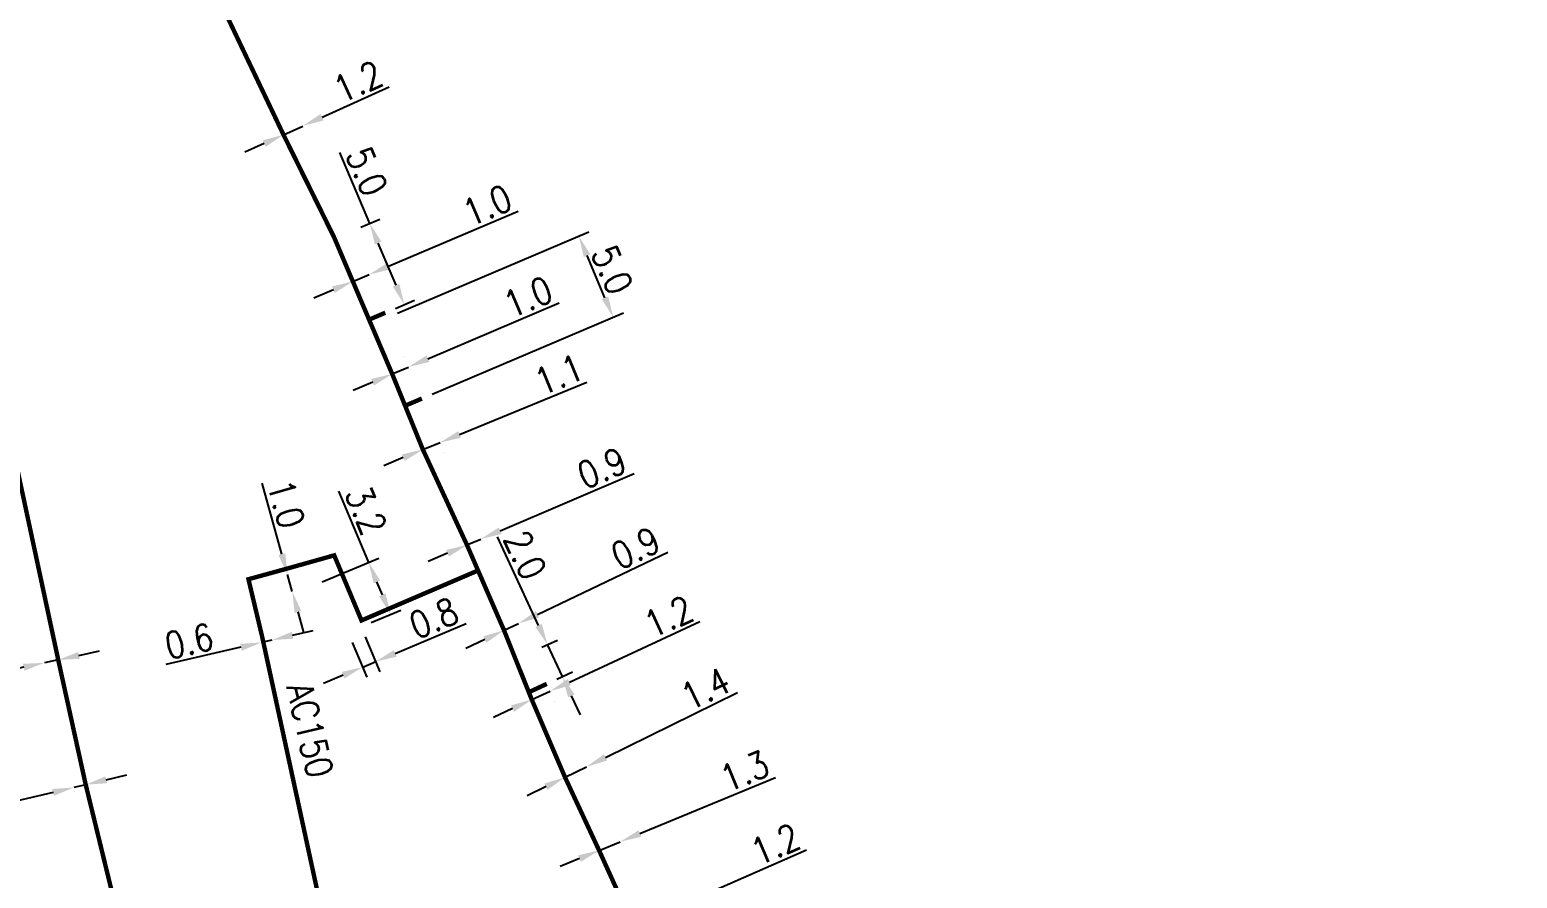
# Model space of a CAD drawing. Header units: millimetres. Extents: x 149996 to 151004, y 126998 to 128018.
# Drawn here: x 150828.4 to 150912.8, y 127458.8 to 127506.9 of the extents above; entities that cross this region are included whole.
import ezdxf
from ezdxf.enums import TextEntityAlignment as Align

# ---------------------------------------------------------------- set-up
doc = ezdxf.new("R2010")
doc.units = ezdxf.units.MM
doc.header["$PDMODE"] = 34
doc.linetypes.add('L_100_AP', pattern=[14, 10, -1.5, 1, -1.5])
doc.linetypes.add('L_25_AP', pattern=[2000, 1000, 1000])
doc.layers.get('0').update_dxf_attribs({"linetype": 'CONTINUOUS'})
doc.layers.get('DEFPOINTS').update_dxf_attribs({"linetype": 'CONTINUOUS'})
doc.layers.add('L_140', color=3, linetype='CONTINUOUS')
doc.layers.add('L_150', color=1, linetype='CONTINUOUS')
doc.layers.add('L_170', color=7, linetype='CONTINUOUS', plot=False)
doc.styles.get("Standard").update_dxf_attribs({"font": 'romans.shx', "width": 0.85})
doc.dimstyles.get("Standard").update_dxf_attribs({"dimtxt": 1.5, "dimasz": 1.2, "dimexe": 0.625, "dimexo": 0.625, "dimgap": 0.25, "dimtad": 1, "dimdec": 1, "dimzin": 0, "dimdsep": 46, "dimtxsty": 'Standard', "dimcen": -0.5, "dimadec": 0, "dimazin": 0, "dimtfac": 1, "dimtdec": 1, "dimtmove": 0, "dimatfit": 3, "dimfxl": 0, "dimtolj": 1, "dimtzin": 0, "dimarcsym": 0})

# ---------------------------------------------------------------- blocks, each defined once
blk = doc.blocks.new('*D119')
at = {"layer": 'DEFPOINTS', "color": 0, "linetype": 'Continuous', "transparency": 16777216}
for p in [(150863.745, 127456.566), (150863.745, 127456.566), (150862.647, 127456.083)]:
    blk.add_point(p, dxfattribs=at)
at = {"layer": 'L_140', "color": 0, "linetype": 'Continuous', "lineweight": -2, "transparency": 16777216}
for p, q in [((150864.844, 127457.05), (150872.47, 127460.41)), ((150862.647, 127456.083), (150863.745, 127456.566)), ((150861.549, 127455.599), (150860.451, 127455.115))]:
    blk.add_line(p, q, dxfattribs=at)
at = {"layer": 'L_140', "color": 0, "linetype": 'Continuous', "transparency": 16777216}
for points in [[(150864.763, 127457.233), (150864.924, 127456.867), (150863.745, 127456.566)], [(150861.468, 127455.782), (150861.63, 127455.416), (150862.647, 127456.083)]]:
    blk.add_solid(points, dxfattribs=at)
at = {"layer": 'L_140', "color": 0, "linetype": 'Continuous', "transparency": 16777216, "insert": (150870.699, 127460.723), "char_height": 1.5, "attachment_point": 5, "rotation": 23.7749}
blk.add_mtext('\\A1;1.2', dxfattribs=at)
blk = doc.blocks.new('*D120')
at = {"layer": 'DEFPOINTS', "color": 0, "linetype": 'Continuous', "transparency": 16777216}
for p in [(150859.986, 127465.116), (150859.986, 127465.116), (150858.775, 127464.52)]:
    blk.add_point(p, dxfattribs=at)
at = {"layer": 'L_140', "color": 0, "linetype": 'Continuous', "lineweight": -2, "transparency": 16777216}
for p, q in [((150861.063, 127465.646), (150868.55, 127469.332)), ((150858.775, 127464.52), (150859.986, 127465.116)), ((150857.699, 127463.99), (150856.622, 127463.46))]:
    blk.add_line(p, q, dxfattribs=at)
at = {"layer": 'L_140', "color": 0, "linetype": 'Continuous', "transparency": 16777216}
for points in [[(150860.975, 127465.825), (150861.151, 127465.467), (150859.986, 127465.116)], [(150857.61, 127464.169), (150857.787, 127463.81), (150858.775, 127464.52)]]:
    blk.add_solid(points, dxfattribs=at)
at = {"layer": 'L_140', "color": 0, "linetype": 'Continuous', "transparency": 16777216, "insert": (150866.74, 127469.555), "char_height": 1.5, "attachment_point": 5, "rotation": 26.211}
blk.add_mtext('\\A1;1.4', dxfattribs=at)
blk = doc.blocks.new('*D121')
at = {"layer": 'DEFPOINTS', "color": 0, "linetype": 'Continuous', "transparency": 16777216}
for p in [(150856.889, 127468.928), (150857.932, 127469.413), (150857.932, 127469.413)]:
    blk.add_point(p, dxfattribs=at)
at = {"layer": 'L_140', "color": 0, "linetype": 'Continuous', "lineweight": -2, "transparency": 16777216}
for p, q in [((150859.02, 127469.919), (150866.421, 127473.359)), ((150856.889, 127468.928), (150857.932, 127469.413)), ((150858.196, 127468.846), (150858.196, 127468.846)), ((150855.801, 127468.422), (150854.713, 127467.916))]:
    blk.add_line(p, q, dxfattribs=at)
at = {"layer": 'L_140', "color": 0, "linetype": 'Continuous', "transparency": 16777216}
for points in [[(150858.936, 127470.1), (150859.105, 127469.737), (150857.932, 127469.413)], [(150855.717, 127468.604), (150855.885, 127468.241), (150856.889, 127468.928)]]:
    blk.add_solid(points, dxfattribs=at)
at = {"layer": 'L_140', "color": 0, "linetype": 'Continuous', "transparency": 16777216, "insert": (150864.644, 127473.636), "char_height": 1.5, "attachment_point": 5, "rotation": 24.93264}
blk.add_mtext('\\A1;1.2', dxfattribs=at)
blk = doc.blocks.new('*D122')
at = {"layer": 'DEFPOINTS', "color": 0, "linetype": 'Continuous', "transparency": 16777216}
for p in [(150853.215, 127477.701), (150853.996, 127478.036), (150853.996, 127478.036)]:
    blk.add_point(p, dxfattribs=at)
at = {"layer": 'L_140', "color": 0, "linetype": 'Continuous', "lineweight": -2, "transparency": 16777216}
for p, q in [((150855.099, 127478.509), (150862.686, 127481.761)), ((150852.112, 127477.228), (150851.009, 127476.755)), ((150853.215, 127477.701), (150853.996, 127478.036))]:
    blk.add_line(p, q, dxfattribs=at)
at = {"layer": 'L_140', "color": 0, "linetype": 'Continuous', "transparency": 16777216}
for points in [[(150855.02, 127478.692), (150855.178, 127478.325), (150853.996, 127478.036)], [(150852.033, 127477.412), (150852.191, 127477.044), (150853.215, 127477.701)]]:
    blk.add_solid(points, dxfattribs=at)
at = {"layer": 'L_140', "color": 0, "linetype": 'Continuous', "transparency": 16777216, "insert": (150860.862, 127482.067), "char_height": 1.5, "attachment_point": 5, "rotation": 23.20741}
blk.add_mtext('\\A1;0.9', dxfattribs=at)
blk = doc.blocks.new('*D123')
at = {"layer": 'DEFPOINTS', "color": 0, "linetype": 'Continuous', "transparency": 16777216}
for p in [(150850.716, 127483.112), (150851.687, 127483.512), (150851.687, 127483.512)]:
    blk.add_point(p, dxfattribs=at)
at = {"layer": 'L_140', "color": 0, "linetype": 'Continuous', "lineweight": -2, "transparency": 16777216}
for p, q in [((150852.797, 127483.969), (150860.02, 127486.945)), ((150850.716, 127483.112), (150851.687, 127483.512)), ((150849.607, 127482.655), (150848.497, 127482.198)), ((150851.925, 127482.934), (150851.925, 127482.934))]:
    blk.add_line(p, q, dxfattribs=at)
at = {"layer": 'L_140', "color": 0, "linetype": 'Continuous', "transparency": 16777216}
for points in [[(150852.72, 127484.154), (150852.873, 127483.784), (150851.687, 127483.512)], [(150849.53, 127482.84), (150849.683, 127482.47), (150850.716, 127483.112)]]:
    blk.add_solid(points, dxfattribs=at)
at = {"layer": 'L_140', "color": 0, "linetype": 'Continuous', "transparency": 16777216, "insert": (150858.426, 127487.369), "char_height": 1.5, "attachment_point": 5, "rotation": 22.38924}
blk.add_mtext('\\A1;1.1', dxfattribs=at)
blk = doc.blocks.new('*D143')
at = {"layer": 'DEFPOINTS', "color": 0, "linetype": 'Continuous', "transparency": 16777216}
for p in [(150860.707, 127460.37), (150861.908, 127460.867), (150861.908, 127460.867)]:
    blk.add_point(p, dxfattribs=at)
at = {"layer": 'L_140', "color": 0, "linetype": 'Continuous', "lineweight": -2, "transparency": 16777216}
for p, q in [((150863.017, 127461.327), (150870.715, 127464.515)), ((150860.707, 127460.37), (150861.908, 127460.867)), ((150859.598, 127459.911), (150858.49, 127459.452))]:
    blk.add_line(p, q, dxfattribs=at)
at = {"layer": 'L_140', "color": 0, "linetype": 'Continuous', "transparency": 16777216}
for points in [[(150862.94, 127461.511), (150863.093, 127461.142), (150861.908, 127460.867)], [(150859.522, 127460.096), (150859.675, 127459.726), (150860.707, 127460.37)]]:
    blk.add_solid(points, dxfattribs=at)
at = {"layer": 'L_140', "color": 0, "linetype": 'Continuous', "transparency": 16777216, "insert": (150868.952, 127464.867), "char_height": 1.5, "attachment_point": 5, "rotation": 22.49437}
blk.add_mtext('\\A1;1.3', dxfattribs=at)
blk = doc.blocks.new('*D144')
at = {"layer": 'DEFPOINTS', "color": 0, "linetype": 'Continuous', "transparency": 16777216}
for p in [(150856.129, 127473.247), (150856.129, 127473.247), (150855.317, 127472.859)]:
    blk.add_point(p, dxfattribs=at)
at = {"layer": 'L_140', "color": 0, "linetype": 'Continuous', "lineweight": -2, "transparency": 16777216}
for p, q in [((150857.211, 127473.764), (150864.605, 127477.298)), ((150855.317, 127472.859), (150856.129, 127473.247)), ((150854.234, 127472.341), (150853.151, 127471.824))]:
    blk.add_line(p, q, dxfattribs=at)
at = {"layer": 'L_140', "color": 0, "linetype": 'Continuous', "transparency": 16777216}
for points in [[(150857.125, 127473.945), (150857.298, 127473.584), (150856.129, 127473.247)], [(150854.148, 127472.522), (150854.32, 127472.161), (150855.317, 127472.859)]]:
    blk.add_solid(points, dxfattribs=at)
at = {"layer": 'L_140', "color": 0, "linetype": 'Continuous', "transparency": 16777216, "insert": (150862.77, 127477.53), "char_height": 1.5, "attachment_point": 5, "rotation": 25.54531}
blk.add_mtext('\\A1;0.9', dxfattribs=at)
blk = doc.blocks.new('*D145')
at = {"layer": 'DEFPOINTS', "color": 0, "linetype": 'Continuous', "transparency": 16777216}
for p in [(150848.976, 127487.403), (150849.896, 127487.794), (150849.896, 127487.794)]:
    blk.add_point(p, dxfattribs=at)
at = {"layer": 'L_140', "color": 0, "linetype": 'Continuous', "lineweight": -2, "transparency": 16777216}
for p, q in [((150851.001, 127488.264), (150858.443, 127491.43)), ((150849.652, 127488.37), (150849.652, 127488.37)), ((150848.731, 127487.978), (150848.731, 127487.978)), ((150848.976, 127487.403), (150849.896, 127487.794)), ((150847.872, 127486.933), (150846.768, 127486.464))]:
    blk.add_line(p, q, dxfattribs=at)
at = {"layer": 'L_140', "color": 0, "linetype": 'Continuous', "transparency": 16777216}
for points in [[(150850.922, 127488.448), (150851.079, 127488.08), (150849.896, 127487.794)], [(150847.794, 127487.117), (150847.95, 127486.749), (150848.976, 127487.403)]]:
    blk.add_solid(points, dxfattribs=at)
at = {"layer": 'L_140', "color": 0, "linetype": 'Continuous', "transparency": 16777216, "insert": (150856.676, 127491.765), "char_height": 1.5, "attachment_point": 5, "rotation": 23.04474}
blk.add_mtext('\\A1;1.0', dxfattribs=at)
blk = doc.blocks.new('*D146')
at = {"layer": 'DEFPOINTS', "color": 0, "linetype": 'Continuous', "transparency": 16777216}
for p in [(150846.745, 127492.65), (150847.665, 127493.041), (150847.665, 127493.041)]:
    blk.add_point(p, dxfattribs=at)
at = {"layer": 'L_140', "color": 0, "linetype": 'Continuous', "lineweight": -2, "transparency": 16777216}
for p, q in [((150848.77, 127493.51), (150856.127, 127496.638)), ((150846.745, 127492.65), (150847.665, 127493.041)), ((150845.641, 127492.18), (150844.536, 127491.711))]:
    blk.add_line(p, q, dxfattribs=at)
at = {"layer": 'L_140', "color": 0, "linetype": 'Continuous', "transparency": 16777216}
for points in [[(150848.692, 127493.694), (150848.848, 127493.326), (150847.665, 127493.041)], [(150845.562, 127492.364), (150845.719, 127491.996), (150846.745, 127492.65)]]:
    blk.add_solid(points, dxfattribs=at)
at = {"layer": 'L_140', "color": 0, "linetype": 'Continuous', "transparency": 16777216, "insert": (150854.361, 127496.973), "char_height": 1.5, "attachment_point": 5, "rotation": 23.02821}
blk.add_mtext('\\A1;1.0', dxfattribs=at)
blk = doc.blocks.new('*D150')
at = {"layer": 'DEFPOINTS', "color": 0, "linetype": 'Continuous', "transparency": 16777216}
for p in [(150842.814, 127500.971), (150843.906, 127501.468), (150843.906, 127501.468)]:
    blk.add_point(p, dxfattribs=at)
at = {"layer": 'L_140', "color": 0, "linetype": 'Continuous', "lineweight": -2, "transparency": 16777216}
for p, q in [((150844.998, 127501.965), (150848.812, 127503.699)), ((150842.814, 127500.971), (150843.906, 127501.468)), ((150841.721, 127500.475), (150840.629, 127499.978))]:
    blk.add_line(p, q, dxfattribs=at)
at = {"layer": 'L_140', "color": 0, "linetype": 'Continuous', "transparency": 16777216}
for points in [[(150844.916, 127502.147), (150845.081, 127501.783), (150843.906, 127501.468)], [(150841.638, 127500.657), (150841.804, 127500.293), (150842.814, 127500.971)]]:
    blk.add_solid(points, dxfattribs=at)
at = {"layer": 'L_140', "color": 0, "linetype": 'Continuous', "transparency": 16777216, "insert": (150847.038, 127503.99), "char_height": 1.5, "attachment_point": 5, "rotation": 24.44917}
blk.add_mtext('\\A1;1.2', dxfattribs=at)
blk = doc.blocks.new('*D184')
at = {"layer": 'DEFPOINTS', "color": 0, "linetype": 'Continuous', "transparency": 16777216}
for p in [(150829.259, 127471.015), (150829.259, 127471.015), (150830.042, 127471.182)]:
    blk.add_point(p, dxfattribs=at)
at = {"layer": 'L_150', "color": 0, "linetype": 'Continuous', "lineweight": -2, "transparency": 16777216}
for p, q in [((150831.215, 127471.434), (150832.388, 127471.686)), ((150828.086, 127470.763), (150823.812, 127469.846)), ((150830.042, 127471.182), (150829.259, 127471.015))]:
    blk.add_line(p, q, dxfattribs=at)
at = {"layer": 'L_150', "color": 0, "linetype": 'Continuous', "transparency": 16777216}
for points in [[(150831.173, 127471.629), (150831.257, 127471.238), (150830.042, 127471.182)], [(150828.044, 127470.958), (150828.128, 127470.567), (150829.259, 127471.015)]]:
    blk.add_solid(points, dxfattribs=at)
at = {"layer": 'L_150', "color": 0, "linetype": 'Continuous', "transparency": 16777216, "insert": (150825.153, 127471.156), "char_height": 1.5, "attachment_point": 5, "rotation": 12.10478}
blk.add_mtext('\\A1;0.8', dxfattribs=at)
blk = doc.blocks.new('*D185')
at = {"layer": 'DEFPOINTS', "color": 0, "linetype": 'Continuous', "transparency": 16777216}
for p in [(150830.918, 127463.94), (150830.918, 127463.94), (150831.6, 127464.102)]:
    blk.add_point(p, dxfattribs=at)
at = {"layer": 'L_150', "color": 0, "linetype": 'Continuous', "lineweight": -2, "transparency": 16777216}
for p, q in [((150832.767, 127464.378), (150833.935, 127464.655)), ((150831.6, 127464.102), (150830.918, 127463.94)), ((150829.751, 127463.664), (150821.712, 127461.76))]:
    blk.add_line(p, q, dxfattribs=at)
at = {"layer": 'L_150', "color": 0, "linetype": 'Continuous', "transparency": 16777216}
for points in [[(150832.721, 127464.573), (150832.813, 127464.184), (150831.6, 127464.102)], [(150829.705, 127463.859), (150829.797, 127463.469), (150830.918, 127463.94)]]:
    blk.add_solid(points, dxfattribs=at)
at = {"layer": 'L_150', "color": 0, "linetype": 'Continuous', "transparency": 16777216, "insert": (150823.025, 127463.099), "char_height": 1.5, "attachment_point": 5, "rotation": 13.32214}
blk.add_mtext('\\A1;0.7', dxfattribs=at)
blk = doc.blocks.new('*D220')
at = {"layer": 'DEFPOINTS', "color": 0, "linetype": 'Continuous', "transparency": 16777216}
for p in [(150841.572, 127472.17), (150842.156, 127472.305), (150842.156, 127472.305)]:
    blk.add_point(p, dxfattribs=at)
at = {"layer": 'L_140', "color": 0, "linetype": 'Continuous', "lineweight": -2, "transparency": 16777216}
for p, q in [((150842.156, 127472.305), (150841.572, 127472.17)), ((150843.325, 127472.577), (150844.494, 127472.848)), ((150840.403, 127471.899), (150836.145, 127470.911))]:
    blk.add_line(p, q, dxfattribs=at)
at = {"layer": 'L_140', "color": 0, "linetype": 'Continuous', "transparency": 16777216}
for points in [[(150840.358, 127472.094), (150840.448, 127471.704), (150841.572, 127472.17)], [(150843.28, 127472.771), (150843.371, 127472.382), (150842.156, 127472.305)]]:
    blk.add_solid(points, dxfattribs=at)
at = {"layer": 'L_140', "color": 0, "linetype": 'Continuous', "transparency": 16777216, "insert": (150837.463, 127472.243), "char_height": 1.5, "attachment_point": 5, "rotation": 13.05837}
blk.add_mtext('\\A1;0.6', dxfattribs=at)
blk = doc.blocks.new('*D221')
at = {"layer": 'DEFPOINTS', "color": 0, "linetype": 'Continuous', "transparency": 16777216}
for p in [(150843.044, 127476.017), (150843.313, 127475.054), (150843.313, 127475.054)]:
    blk.add_point(p, dxfattribs=at)
at = {"layer": 'L_140', "color": 0, "linetype": 'Continuous', "lineweight": -2, "transparency": 16777216}
for p, q in [((150842.723, 127477.173), (150841.599, 127481.209)), ((150843.313, 127475.054), (150843.044, 127476.017)), ((150843.635, 127473.898), (150843.956, 127472.742))]:
    blk.add_line(p, q, dxfattribs=at)
at = {"layer": 'L_140', "color": 0, "linetype": 'Continuous', "transparency": 16777216}
for points in [[(150842.915, 127477.227), (150842.53, 127477.12), (150843.044, 127476.017)], [(150843.827, 127473.951), (150843.442, 127473.844), (150843.313, 127475.054)]]:
    blk.add_solid(points, dxfattribs=at)
at = {"layer": 'L_140', "color": 0, "linetype": 'Continuous', "transparency": 16777216, "insert": (150842.963, 127480.037), "char_height": 1.5, "attachment_point": 5, "rotation": 285.55852}
blk.add_mtext('\\A1;1.0', dxfattribs=at)
blk = doc.blocks.new('*D222')
at = {"layer": 'DEFPOINTS', "color": 0, "linetype": 'Continuous', "transparency": 16777216}
for p in [(150847.645, 127476.713), (150844.425, 127475.364), (150847.212, 127473.062)]:
    blk.add_point(p, dxfattribs=at)
at = {"layer": 'L_140', "color": 0, "linetype": 'Continuous', "lineweight": -2, "transparency": 16777216}
for p, q in [((150847.645, 127476.713), (150845.956, 127480.745)), ((150845.002, 127475.605), (150848.222, 127476.955)), ((150848.418, 127474.868), (150848.109, 127475.606)), ((150847.788, 127473.303), (150849.458, 127474.003))]:
    blk.add_line(p, q, dxfattribs=at)
at = {"layer": 'L_140', "color": 0, "linetype": 'Continuous', "transparency": 16777216}
for points in [[(150848.293, 127475.684), (150847.925, 127475.529), (150847.645, 127476.713)], [(150848.603, 127474.946), (150848.234, 127474.791), (150848.882, 127473.762)]]:
    blk.add_solid(points, dxfattribs=at)
at = {"layer": 'L_140', "color": 0, "linetype": 'Continuous', "transparency": 16777216, "insert": (150847.491, 127479.669), "char_height": 1.5, "attachment_point": 5, "rotation": 292.73797}
blk.add_mtext('\\A1;3.2', dxfattribs=at)
blk = doc.blocks.new('*D223')
at = {"layer": 'DEFPOINTS', "color": 0, "linetype": 'Continuous', "transparency": 16777216}
for p in [(150847.212, 127473.062), (150846.474, 127472.752), (150847.302, 127470.776)]:
    blk.add_point(p, dxfattribs=at)
at = {"layer": 'L_140', "color": 0, "linetype": 'Continuous', "lineweight": -2, "transparency": 16777216}
for p, q in [((150849.147, 127471.549), (150853.179, 127473.238)), ((150846.716, 127472.176), (150847.544, 127470.199)), ((150847.453, 127472.485), (150848.282, 127470.509)), ((150847.302, 127470.776), (150848.04, 127471.085)), ((150846.196, 127470.312), (150845.089, 127469.848))]:
    blk.add_line(p, q, dxfattribs=at)
at = {"layer": 'L_140', "color": 0, "linetype": 'Continuous', "transparency": 16777216}
for points in [[(150849.07, 127471.733), (150849.224, 127471.364), (150848.04, 127471.085)], [(150846.118, 127470.496), (150846.273, 127470.128), (150847.302, 127470.776)]]:
    blk.add_solid(points, dxfattribs=at)
at = {"layer": 'L_140', "color": 0, "linetype": 'Continuous', "transparency": 16777216, "insert": (150851.33, 127473.548), "char_height": 1.5, "attachment_point": 5, "rotation": 22.73797}
blk.add_mtext('\\A1;0.8', dxfattribs=at)
blk = doc.blocks.new('*D1378')
at = {"layer": 'DEFPOINTS', "color": 0, "linetype": 'Continuous', "transparency": 16777216}
for p in [(150847.709, 127495.936), (150846.63, 127495.477), (150848.586, 127490.875)]:
    blk.add_point(p, dxfattribs=at)
at = {"layer": 'L_170', "color": 0, "linetype": 'Continuous', "lineweight": -2, "transparency": 16777216}
for p, q in [((150847.709, 127495.936), (150845.999, 127499.959)), ((150847.205, 127495.721), (150848.284, 127496.18)), ((150849.196, 127492.438), (150848.179, 127494.831)), ((150849.161, 127491.12), (150850.24, 127491.579))]:
    blk.add_line(p, q, dxfattribs=at)
at = {"layer": 'L_170', "color": 0, "linetype": 'Continuous', "transparency": 16777216}
for points in [[(150848.363, 127494.909), (150847.994, 127494.753), (150847.709, 127495.936)], [(150849.38, 127492.517), (150849.012, 127492.36), (150849.665, 127491.334)]]:
    blk.add_solid(points, dxfattribs=at)
at = {"layer": 'L_170', "color": 0, "linetype": 'Continuous', "transparency": 16777216, "insert": (150847.54, 127498.891), "char_height": 1.5, "attachment_point": 5, "rotation": 293.02821}
blk.add_mtext('\\A1;5.0', dxfattribs=at)
blk = doc.blocks.new('*D1379')
at = {"color": 0, "linetype": 'Continuous', "lineweight": -2, "transparency": 16777216}
for p, q in [((150849.276, 127490.849), (150860.128, 127495.465)), ((150861.04, 127491.724), (150860.022, 127494.117)), ((150851.233, 127486.248), (150862.085, 127490.865))]:
    blk.add_line(p, q, dxfattribs=at)
at = {"color": 0, "linetype": 'Continuous', "transparency": 16777216}
for points in [[(150860.206, 127494.195), (150859.838, 127494.038), (150859.553, 127495.221)], [(150861.224, 127491.802), (150860.856, 127491.646), (150861.51, 127490.62)]]:
    blk.add_solid(points, dxfattribs=at)
at = {"layer": 'DEFPOINTS', "color": 0, "linetype": 'Continuous', "transparency": 16777216}
for p in [(150859.553, 127495.221), (150848.701, 127490.605), (150850.658, 127486.004)]:
    blk.add_point(p, dxfattribs=at)
at = {"color": 0, "linetype": 'Continuous', "transparency": 16777216, "insert": (150861.451, 127493.312), "char_height": 1.5, "attachment_point": 5, "rotation": 293.04474}
blk.add_mtext('\\A1;5.0', dxfattribs=at)
blk = doc.blocks.new('*D1380')
at = {"layer": 'DEFPOINTS', "color": 0, "linetype": 'Continuous', "transparency": 16777216}
for p in [(150856.899, 127471.635), (150857.782, 127472.045), (150857.742, 127469.821)]:
    blk.add_point(p, dxfattribs=at)
at = {"layer": 'L_170', "color": 0, "linetype": 'Continuous', "lineweight": -2, "transparency": 16777216}
for p, q in [((150857.276, 127473.134), (150854.943, 127478.153)), ((150857.466, 127471.898), (150858.349, 127472.309)), ((150858.625, 127470.232), (150857.782, 127472.045)), ((150858.309, 127470.085), (150859.192, 127470.495)), ((150859.131, 127469.144), (150859.637, 127468.056))]:
    blk.add_line(p, q, dxfattribs=at)
at = {"layer": 'L_170', "color": 0, "linetype": 'Continuous', "transparency": 16777216}
for points in [[(150857.458, 127473.218), (150857.095, 127473.049), (150857.782, 127472.045)], [(150859.312, 127469.228), (150858.95, 127469.059), (150858.625, 127470.232)]]:
    blk.add_solid(points, dxfattribs=at)
at = {"layer": 'L_170', "color": 0, "linetype": 'Continuous', "transparency": 16777216, "insert": (150856.518, 127477.136), "char_height": 1.5, "attachment_point": 5, "rotation": 294.93264}
blk.add_mtext('\\A1;2.0', dxfattribs=at)

msp = doc.modelspace()

# ---------------------------------------------------------------- linework, layer by layer
at = {"linetype": 'Continuous', "const_width": 0.25, "flags": 128}
msp.add_lwpolyline([(150849.708, 127485.599), (150850.658, 127486.004)], dxfattribs=at)
at = {"layer": 'L_140', "linetype": 'L_100_AP', "flags": 128}
for points in [[(150763.066, 127734.758, 0.25, 0.25, 0), (150758.874, 127733.975, 0.25, 0.25, 0), (150759.886, 127728.205, 0.25, 0.25, 0), (150761.645, 127718.069, 0.25, 0.25, 0), (150766.848, 127707.124, 0.25, 0.25, 0), (150771.462, 127697.463, 0.25, 0.25, 0), (150769.373, 127691.867, 0.25, 0.25, 0), (150781.314, 127667.072, 0.25, 0.25, 0), (150787.865, 127653.391, 0.25, 0.25, 0), (150801.534, 127625.023, 0.25, 0.25, 0), (150805.031, 127617.118, 0.25, 0.25, 0), (150806.594, 127612.766, 0.25, 0.25, 0), (150808.918, 127606.043, 0.25, 0.25, 0), (150812.246, 127597.365, 0.25, 0.25, 0), (150814.536, 127590.481, 0.25, 0.25, 0), (150816.576, 127584.206, 0.25, 0.25, 0), (150818.05, 127578.157, 0.25, 0.25, 0), (150819.717, 127571.622, 0.25, 0.25, 0), (150820.844, 127566.625, 0.25, 0.25, 0), (150821.643, 127564.406, 0.25, 0.25, 0), (150823.765, 127564.954, 0.25, 0.25, 0), (150826.178, 127553.496, 0.25, 0.25, 0), (150828.767, 127541.207, 0.25, 0.25, 0), (150828.442, 127531.73, 0.25, 0.25, 0), (150828.442, 127531.73, 0.25, 0.25, 0), (150832.703, 127522.339, 0.25, 0.25, 0), (150838.806, 127509.388, 0.25, 0.25, 0), (150842.814, 127500.971, 0.25, 0.25, 0), (150845.684, 127495.151, 0.25, 0.25, 0), (150846.745, 127492.65, 0.25, 0.25, 0), (150847.666, 127490.484, 0.25, 0.25, 0), (150848.976, 127487.403, 0.25, 0.25, 0), (150849.708, 127485.599, 0.25, 0.25, 0), (150850.716, 127483.112, 0.25, 0.25, 0), (150853.215, 127477.701, 0.25, 0.25, 0), (150855.317, 127472.859, 0.25, 0.25, 0), (150856.722, 127469.347, 0.25, 0.25, 0), (150856.889, 127468.928, 0.25, 0.25, 0), (150858.775, 127464.52, 0.25, 0.25, 0), (150860.707, 127460.37, 0.25, 0.25, 0), (150862.647, 127456.083, 0.25, 0.25, 0), (150864.618, 127452.045, 0.25, 0.25, 0), (150866.059, 127447.873, 0.25, 0.25, 0), (150868.056, 127443.191, 0.25, 0.25, 0), (150871.765, 127434.535, 0.25, 0.25, 0), (150875.09, 127426.85, 0.25, 0.25, 0), (150879.6, 127415.771, 0.25, 0.25, 0), (150882.325, 127409.635, 0.25, 0.25, 0), (150884.025, 127405.345, 0.25, 0.25, 0), (150886.208, 127399.776, 0.25, 0.25, 0), (150889.669, 127391.547, 0.25, 0.25, 0), (150891.365, 127387.667, 0.25, 0.25, 0), (150892.798, 127384.149, 0.25, 0.25, 0), (150894.4, 127380.237, 0.25, 0.25, 0), (150896.08, 127376.203, 0.25, 0.25, 0), (150898.124, 127371.501, 0.25, 0.25, 0), (150900.632, 127365.365, 0.25, 0.25, 0), (150902.332, 127361.4, 0.25, 0.25, 0), (150906.944, 127350.203, 0.25, 0.25, 0), (150908.124, 127347.164, 0.25, 0.25, 0), (150912.708, 127336.392, 0.25, 0.25, 0), (150914.244, 127332.638, 0.25, 0.25, 0), (150917.475, 127325.75, 0.25, 0.25, 0), (150919.672, 127319.494, 0.25, 0.25, 0), (150921.387, 127315.905, 0.25, 0.25, 0), (150928.067, 127299.83, 0.25, 0.25, 0), (150936.813, 127278.761, 0.25, 0.25, 0), (150940.314, 127270.137, 0.25, 0.25, 0), (150943.232, 127262.809, 0.25, 0.25, 0), (150945.685, 127257.444, 0.25, 0.25, 0), (150952.55, 127241.937, 0.25, 0.25, 0), (150953.884, 127237.366, 0.25, 0.25, 0), (150955.673, 127233.591, 0.25, 0.25, 0), (150959.586, 127223.937, 0.25, 0.25, 0), (150961.002, 127220.396, 0.25, 0.25, 0), (150964.462, 127211.892, 0.25, 0.25, 0), (150966.558, 127207.375, 0.25, 0.25, 0), (150968.452, 127202.686, 0.25, 0.25, 0), (150971.18, 127196.248, 0.25, 0.25, 0), (150976.514, 127183.423, 0.25, 0.25, 0), (150978.118, 127179.453, 0.25, 0.25, 0), (150979.807, 127175.25, 0.25, 0.25, 0), (150985.325, 127162.339, 0.25, 0.25, 0), (150989.093, 127153.336, 0.25, 0.25, 0), (150993.052, 127143.813, 0.25, 0.25, 0), (150996.341, 127135.825, 0.25, 0.25, 0), (150998.146, 127131.515, 0.25, 0.25, 0), (151000, 127127.126, 0, 0, 0)], [(150948.317, 127000, 0.25, 0.25, 0), (150947.392, 127004.023, 0.25, 0.25, 0), (150943.73, 127019.952, 0.25, 0.25, 0), (150943.057, 127022.875, 0.25, 0.25, 0), (150941.545, 127028.652, 0.25, 0.25, 0), (150938.235, 127043.652, 0.25, 0.25, 0), (150936.863, 127049.74, 0.25, 0.25, 0), (150933.519, 127064.575, 0.25, 0.25, 0), (150932.64, 127068.477, 0.25, 0.25, 0), (150930.073, 127079.717, 0.25, 0.25, 0), (150929.825, 127080.799, 0.25, 0.25, 0), (150925.323, 127100.433, 0.25, 0.25, 0), (150922.192, 127114.088, 0.25, 0.25, 0), (150918.524, 127130.613, 0.25, 0.25, 0), (150917.46, 127135.405, 0.25, 0.25, 0), (150916.922, 127137.704, 0.25, 0.25, 0), (150914.843, 127146.589, 0.25, 0.25, 0), (150913.19, 127153.883, 0.25, 0.25, 0), (150910.564, 127165.476, 0.25, 0.25, 0), (150910.157, 127167.316, 0.25, 0.25, 0), (150908.125, 127176.497, 0.25, 0.25, 0), (150901.11, 127207.247, 0.25, 0.25, 0), (150900.893, 127208.226, 0.25, 0.25, 0), (150898.353, 127219.718, 0.25, 0.25, 0), (150895, 127234.782, 0.25, 0.25, 0), (150893.036, 127243.484, 0.25, 0.25, 0), (150891.215, 127250.927, 0.25, 0.25, 0), (150891.215, 127250.927, 0.25, 0.25, 0), (150891.215, 127250.927, 0.25, 0.25, 0), (150888.591, 127261.595, 0.25, 0.25, 0), (150883.038, 127287.655, 0.25, 0.25, 0), (150878.686, 127307.574, 0.25, 0.25, 0), (150876.966, 127315.443, 0.25, 0.25, 0), (150876.799, 127316.135, 0.25, 0.25, 0), (150875.072, 127323.267, 0.25, 0.25, 0), (150871.921, 127337.672, 0.25, 0.25, 0), (150869.927, 127346.237, 0.25, 0.25, 0), (150863.77, 127373.928, 0.25, 0.25, 0), (150861.288, 127384.898, 0.25, 0.25, 0), (150858.449, 127397.33, 0.25, 0.25, 0), (150851.895, 127426.532, 0.25, 0.25, 0), (150849.826, 127436.258, 0.25, 0.25, 0), (150847.643, 127445.435, 0.25, 0.25, 0), (150846.623, 127449.346, 0.25, 0.25, 0), (150841.596, 127472.527, 0.25, 0.25, 0), (150840.827, 127475.756, 0.25, 0.25, 0), (150843.068, 127476.374, 0.25, 0.25, 0), (150845.688, 127477.111, 0.25, 0.25, 0), (150847.236, 127473.418, 0.25, 0.25, 0), (150853.844, 127476.252, 0, 0, 0)]]:
    msp.add_lwpolyline(points, format="xyseb", dxfattribs=at)
at = {"layer": 'L_150', "linetype": 'L_25_AP', "flags": 128}
msp.add_lwpolyline([(150936.155, 127000, 0.25, 0.25, 0), (150934.588, 127006.775, 0.25, 0.25, 0), (150933.602, 127011.041, 0.25, 0.25, 0), (150930.829, 127023.677, 0.25, 0.25, 0), (150929.366, 127030.336, 0.25, 0.25, 0), (150929.366, 127030.336, 0.25, 0.25, 0), (150927.187, 127039.758, 0.25, 0.25, 0), (150926.468, 127042.87, 0.25, 0.25, 0), (150925.487, 127047.111, 0.25, 0.25, 0), (150924.83, 127049.981, 0.25, 0.25, 0), (150918.65, 127077.217, 0.25, 0.25, 0), (150917.337, 127082.634, 0.25, 0.25, 0), (150915.024, 127092.179, 0.25, 0.25, 0), (150913.922, 127096.728, 0.25, 0.25, 0), (150913.561, 127099.324, 0.25, 0.25, 0), (150909.568, 127116.006, 0.25, 0.25, 0), (150909.327, 127117.078, 0.25, 0.25, 0), (150906.868, 127128.035, 0.25, 0.25, 0), (150903.29, 127143.977, 0.25, 0.25, 0), (150900.468, 127156.687, 0.25, 0.25, 0), (150899.825, 127159.587, 0.25, 0.25, 0), (150898.025, 127166.738, 0.25, 0.25, 0), (150895.831, 127176.512, 0.25, 0.25, 0), (150891.414, 127196.396, 0.25, 0.25, 0), (150888.772, 127207.92, 0.25, 0.25, 0), (150888.32, 127209.868, 0.25, 0.25, 0), (150886.499, 127217.724, 0.25, 0.25, 0), (150884.299, 127227.216, 0.25, 0.25, 0), (150883.108, 127232.892, 0.25, 0.25, 0), (150880.356, 127244.07, 0.25, 0.25, 0), (150879.358, 127248.335, 0.25, 0.25, 0), (150878.978, 127250.857, 0.25, 0.25, 0), (150876.014, 127262.884, 0.25, 0.25, 0), (150873.348, 127274.954, 0.25, 0.25, 0), (150871.542, 127282.604, 0.25, 0.25, 0), (150869.13, 127294.015, 0.25, 0.25, 0), (150867.359, 127303.589, 0.25, 0.25, 0), (150864.895, 127316.126, 0.25, 0.25, 0), (150862.879, 127325.283, 0.25, 0.25, 0), (150855.439, 127358.182, 0.25, 0.25, 0), (150853.238, 127368.34, 0.25, 0.25, 0), (150847.668, 127393.74, 0.25, 0.25, 0), (150845.094, 127404.644, 0.25, 0.25, 0), (150844.003, 127409.269, 0.25, 0.25, 0), (150842.947, 127414.084, 0.25, 0.25, 0), (150839.443, 127430.253, 0.25, 0.25, 0), (150836.525, 127443.252, 0.25, 0.25, 0), (150834.624, 127451.718, 0.25, 0.25, 0), (150831.6, 127464.102, 0.25, 0.25, 0), (150830.042, 127471.182, 0.25, 0.25, 0), (150830.042, 127471.182, 0.25, 0.25, 0), (150826.304, 127488.616, 0.25, 0.25, 0), (150825.652, 127491.654, 0.25, 0.25, 0), (150820.73, 127512.882, 0.25, 0.25, 0), (150819.129, 127520.352, 0.25, 0.25, 0), (150816.669, 127531.176, 0.25, 0.25, 0), (150813.157, 127548.768, 0.25, 0.25, 0), (150813.157, 127548.768, 0.25, 0.25, 0), (150810.698, 127554.686, 0, 0, 0)], format="xyseb", dxfattribs=at)
at = {"layer": 'L_170', "linetype": 'Continuous', "const_width": 0.25, "flags": 128}
for points in [[(150847.666, 127490.484), (150848.586, 127490.875)], [(150856.722, 127469.347), (150857.742, 127469.821)]]:
    msp.add_lwpolyline(points, dxfattribs=at)

# ---------------------------------------------------------------- texts
at = {"layer": 'L_140', "linetype": 'Continuous', "width": 0.85}
msp.add_text('AC150', height=1.5, rotation=283.25195, dxfattribs=at).set_placement((150844.314, 127467.188), align=Align.MIDDLE)

# ---------------------------------------------------------------- dimensions: what is measured, and where the dimension line sits
at = {"linetype": 'Continuous'}
dim = msp.add_linear_dim(base=(150859.553, 127495.221), p1=(150850.658, 127486.004), p2=(150848.701, 127490.605), angle=293.04474, dimstyle='Standard', dxfattribs=at)
dim.commit()
dim.dimension.update_dxf_attribs({"geometry": '*D1379', "text_midpoint": (150860.531, 127492.92), "dimtype": 160})
at = {"layer": 'L_140', "linetype": 'Continuous'}
for base, p1, p2, angle, picture, middle in [((150843.906, 127501.468), (150842.814, 127500.971), (150843.906, 127501.468), 204.44917, '*D150', (150847.451, 127503.08)), ((150847.665, 127493.041), (150846.745, 127492.65), (150847.665, 127493.041), 203.02821, '*D146', (150854.752, 127496.053)), ((150849.896, 127487.794), (150848.976, 127487.403), (150849.896, 127487.794), 203.04474, '*D145', (150857.068, 127490.845)), ((150851.687, 127483.512), (150850.716, 127483.112), (150851.687, 127483.512), 22.38924, '*D123', (150858.807, 127486.445)), ((150853.9962, 127478.03565), (150853.214978, 127477.700698), (150853.9962, 127478.03565), 23.207406, '*D122', (150861.256192, 127481.148397)), ((150843.313, 127475.054), (150843.044, 127476.017), (150843.313, 127475.054), 105.55852, '*D221', (150842, 127479.769)), ((150847.645, 127476.713), (150847.212, 127473.062), (150844.425, 127475.364), 292.73797, '*D222', (150846.568, 127479.282)), ((150856.129, 127473.247), (150855.317, 127472.859), (150856.129, 127473.247), 205.54531, '*D144', (150863.201, 127476.627)), ((150847.302, 127470.776), (150847.212, 127473.062), (150846.474, 127472.752), 22.73797, '*D223', (150851.716, 127472.626)), ((150857.932, 127469.413), (150856.889, 127468.928), (150857.932, 127469.413), 24.93264, '*D121', (150865.066, 127472.729)), ((150842.156, 127472.305), (150841.572, 127472.17), (150842.156, 127472.305), 193.05837, '*D220', (150837.689, 127471.269)), ((150859.9865, 127465.11605), (150858.77531567, 127464.51978452), (150859.9865, 127465.11605), 26.21100181, '*D120', (150867.18146434, 127468.6581276)), ((150861.908, 127460.867), (150860.707, 127460.37), (150861.908, 127460.867), 202.49437, '*D143', (150869.334, 127463.943)), ((150863.745, 127456.566), (150862.647, 127456.083), (150863.745, 127456.566), 23.7749, '*D119', (150871.103, 127459.807))]:
    dim = msp.add_linear_dim(base=base, p1=p1, p2=p2, angle=angle, dimstyle='Standard', override={"dimexe": 0.625, "dimtad": 1, "dimse1": 0, "dimse2": 0, "dimtmove": 0, "dimatfit": 3}, dxfattribs=at)
    dim.commit()
    dim.dimension.update_dxf_attribs({"geometry": picture, "text_midpoint": middle, "dimtype": 160})
at = {"layer": 'L_150', "linetype": 'Continuous'}
for base, p1, p2, angle, picture, middle in [((150829.259, 127471.015), (150830.042, 127471.182), (150829.259, 127471.015), 12.10478, '*D184', (150825.362, 127470.179)), ((150830.918, 127463.94), (150831.6, 127464.102), (150830.918, 127463.94), 13.32214, '*D185', (150823.255, 127462.126))]:
    dim = msp.add_linear_dim(base=base, p1=p1, p2=p2, angle=angle, dimstyle='Standard', override={"dimexe": 0.625, "dimtad": 1, "dimse1": 0, "dimse2": 0, "dimtmove": 0, "dimatfit": 3}, dxfattribs=at)
    dim.commit()
    dim.dimension.update_dxf_attribs({"geometry": picture, "text_midpoint": middle, "dimtype": 160})
at = {"layer": 'L_170', "linetype": 'Continuous'}
for base, p1, p2, angle, picture, middle in [((150847.709, 127495.936), (150848.586, 127490.875), (150846.63, 127495.477), 293.02821, '*D1378', (150846.619, 127498.499)), ((150857.782, 127472.045), (150857.742, 127469.821), (150856.899, 127471.635), 294.93264, '*D1380', (150855.611, 127476.715))]:
    dim = msp.add_linear_dim(base=base, p1=p1, p2=p2, angle=angle, dimstyle='Standard', dxfattribs=at)
    dim.commit()
    dim.dimension.update_dxf_attribs({"geometry": picture, "text_midpoint": middle, "dimtype": 160})

doc.saveas('drawing.dxf')
